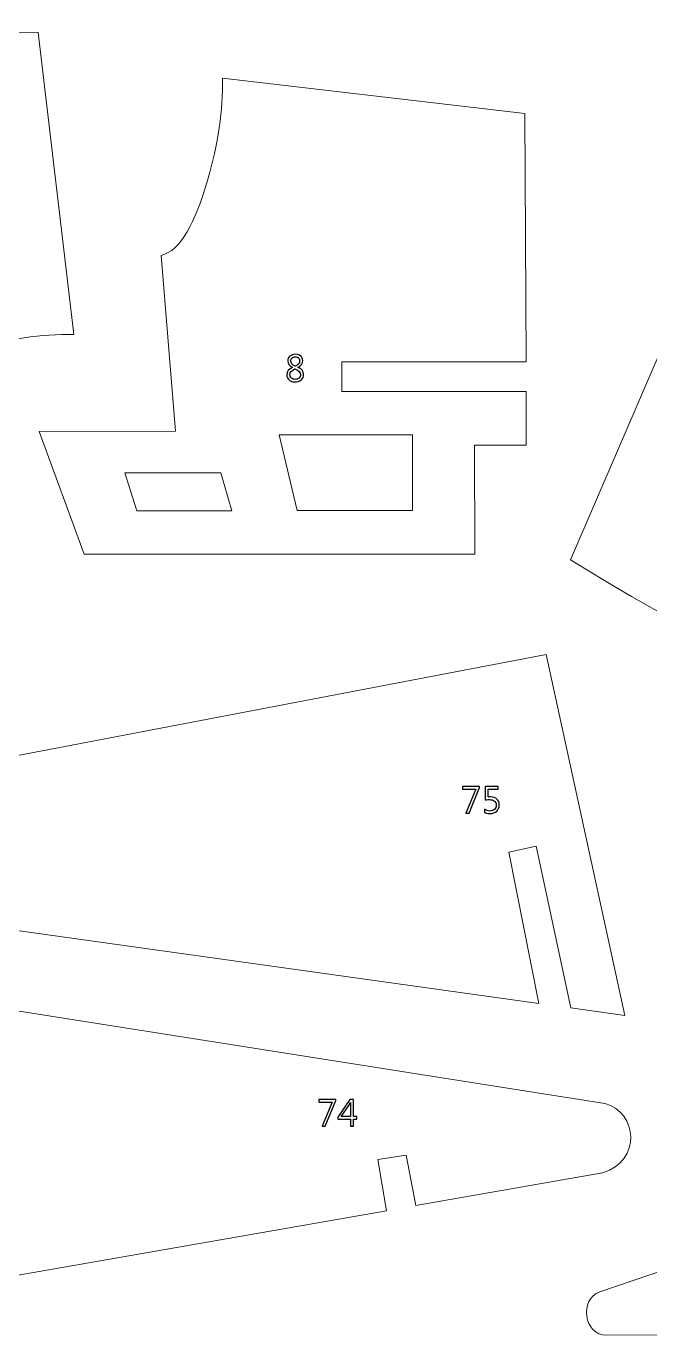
# Model space of a CAD drawing. Header units: centimetres. Extents: x -196 to 200, y -267 to 229.
# Drawn here: x -0.1 to 69.9, y -266.8 to -120 of the extents above; entities that cross this region are included whole.
import ezdxf

# ---------------------------------------------------------------- set-up
doc = ezdxf.new("R2010")
doc.units = ezdxf.units.CM
doc.header["$MEASUREMENT"] = 0
doc.layers.add('Camada 1', color=7, linetype='Continuous')
doc.layers.add('Camada 2', color=20, linetype='Continuous')

msp = doc.modelspace()

# ---------------------------------------------------------------- linework, layer by layer
at = {"layer": 'Camada 1', "lineweight": 9}
for points, knots in [([(72.55, -114.83), (72.37, -115.71), (72.11, -116.29), (71.64, -117.44), (71.64, -117.44), (70.61, -120.45), (70.02, -122.19), (73.22, -123.37), (73.22, -123.37), (74.86, -123.85), (76.24, -124.37), (77.4, -124.92), (77.4, -124.92), (83.23, -127.33), (83.51, -136.02), (81.28, -141.87), (81.28, -141.87), (79.67, -144.48), (81.96, -147.64), (84.14, -146.91), (84.14, -146.91), (84.14, -146.91), (105.98, -139.68), (105.98, -139.68), (105.98, -139.68), (105.35, -137.31), (104.71, -135.01), (103.87, -132.64), (103.87, -132.64), (103.87, -132.64), (98.39, -134.89), (98.39, -134.89), (98.39, -134.89), (98.39, -134.89), (97.3, -131.8), (97.3, -131.8), (97.3, -131.8), (97.3, -131.8), (102.76, -129.44), (102.76, -129.44), (102.76, -129.44), (101.57, -126.87), (100.56, -124.43), (99.25, -121.99), (99.25, -121.99), (99.25, -121.99), (93.61, -125.11), (93.61, -125.11), (93.61, -125.11), (93.61, -125.11), (91.92, -122.31), (91.92, -122.31), (91.92, -122.31), (91.92, -122.31), (97.52, -119.08), (97.52, -119.08), (97.52, -119.08), (96.24, -116.91), (95.02, -115.05), (93.67, -113.08), (93.67, -113.08), (93.67, -113.08), (88.47, -116.51), (88.47, -116.51), (88.47, -116.51), (88.47, -116.51), (86.7, -113.81), (86.7, -113.81), (86.7, -113.81), (86.7, -113.81), (91.57, -110.5), (91.57, -110.5), (91.57, -110.5), (90.12, -108.48), (88.78, -106.32), (87.44, -104.26), (87.44, -104.26), (87.44, -104.26), (82.12, -107.53), (82.12, -107.53), (82.12, -107.53), (82.12, -107.53), (80.68, -104.69), (80.68, -104.69), (80.68, -104.69), (80.68, -104.69), (85.94, -101.24), (85.94, -101.24), (85.94, -101.24), (80.86, -91.25), (87.78, -83.66), (95.45, -82.03), (95.45, -82.03), (111.83, -78.74), (125.91, -80.22), (140.98, -88.41), (140.98, -88.41), (151.22, -93.7), (161.31, -100.03), (171.33, -106.4), (171.33, -106.4), (177.47, -109.72), (181.7, -112.99), (188.72, -115.38), (188.72, -115.38), (190.9, -116.05), (192.13, -116.45), (192.95, -116.02), (192.95, -116.02), (196.21, -110.75), (198.19, -102.95), (197.78, -85.43), (197.78, -85.43), (196.67, -70.35), (195.55, -62.92), (192.22, -57.67), (192.22, -57.67), (186.97, -54.72), (169.87, -55.26), (147.14, -57.51), (147.14, -57.51), (131.27, -58.69), (114.67, -61.74), (97.15, -61.45), (97.15, -61.45), (89.24, -61.19), (83.24, -50.97), (75.51, -39.29), (75.51, -39.29), (71.32, -39.98), (67.9, -39.3), (65.66, -37.39), (65.66, -37.39), (63.49, -35.27), (62.27, -32.76), (62.31, -29.79), (62.31, -29.79), (62.32, -28.94), (61.73, -28.63), (60.79, -28.97), (60.79, -28.97), (49.44, -31.31), (38.67, -32.62), (28.76, -32.55), (28.76, -32.55), (28.76, -32.55), (22.23, -32.67), (22.23, -32.67), (22.23, -32.67), (13.21, -32.84), (7.66, -34.52), (6.22, -40.14), (6.22, -40.14), (5.89, -41.77), (5.96, -52.8), (5.95, -54.92), (5.95, -54.92), (5.95, -54.92), (5.99, -77.12), (5.99, -77.12), (5.99, -77.12), (5.99, -77.12), (26.58, -77.15), (26.58, -77.15), (26.58, -77.15), (26.58, -77.15), (26.55, -80.43), (26.55, -80.43), (26.55, -80.43), (26.55, -80.43), (5.98, -80.49), (5.98, -80.49), (5.98, -80.49), (5.98, -80.49), (6.08, -108.13), (6.08, -108.13), (6.08, -108.13), (6.08, -108.13), (12.01, -108.73), (12.01, -108.73), (12.01, -108.73), (12.01, -108.73), (14.9, -92.53), (14.9, -92.53), (14.9, -92.53), (14.9, -92.53), (33.33, -95.25), (33.33, -95.25), (33.33, -95.25), (33.33, -95.25), (30.3, -110.86), (30.3, -110.86), (30.3, -110.86), (30.3, -110.86), (39.99, -111.86), (39.99, -111.86), (39.99, -111.86), (40.04, -107.99), (40.48, -104.3), (41.45, -100.89), (41.45, -100.89), (42.75, -96.39), (44.35, -92.99), (46.73, -92.21), (46.73, -92.21), (46.73, -92.21), (66.17, -92.22), (66.17, -92.22), (66.17, -92.22), (67.55, -92.29), (68.17, -94.51), (67.71, -97.98), (67.71, -97.98), (67.35, -101.74), (64.74, -104.85), (63.33, -108.78), (63.33, -108.78), (62.4, -111.39), (62.64, -111.89), (64.7, -111.88), (64.7, -111.88), (64.7, -111.88), (71.12, -111.85), (71.12, -111.85), (71.12, -111.85), (71.99, -112.12), (72.78, -113.24), (72.55, -114.83)], [0, 0, 0, 0, 0.017241, 0.017241, 0.017241, 0.017241, 0.034483, 0.034483, 0.034483, 0.034483, 0.051724, 0.051724, 0.051724, 0.051724, 0.068966, 0.068966, 0.068966, 0.068966, 0.086207, 0.086207, 0.086207, 0.086207, 0.103448, 0.103448, 0.103448, 0.103448, 0.12069, 0.12069, 0.12069, 0.12069, 0.137931, 0.137931, 0.137931, 0.137931, 0.155172, 0.155172, 0.155172, 0.155172, 0.172414, 0.172414, 0.172414, 0.172414, 0.189655, 0.189655, 0.189655, 0.189655, 0.206897, 0.206897, 0.206897, 0.206897, 0.224138, 0.224138, 0.224138, 0.224138, 0.241379, 0.241379, 0.241379, 0.241379, 0.258621, 0.258621, 0.258621, 0.258621, 0.275862, 0.275862, 0.275862, 0.275862, 0.293103, 0.293103, 0.293103, 0.293103, 0.310345, 0.310345, 0.310345, 0.310345, 0.327586, 0.327586, 0.327586, 0.327586, 0.344828, 0.344828, 0.344828, 0.344828, 0.362069, 0.362069, 0.362069, 0.362069, 0.37931, 0.37931, 0.37931, 0.37931, 0.396552, 0.396552, 0.396552, 0.396552, 0.413793, 0.413793, 0.413793, 0.413793, 0.431034, 0.431034, 0.431034, 0.431034, 0.448276, 0.448276, 0.448276, 0.448276, 0.465517, 0.465517, 0.465517, 0.465517, 0.482759, 0.482759, 0.482759, 0.482759, 0.5, 0.5, 0.5, 0.5, 0.517241, 0.517241, 0.517241, 0.517241, 0.534483, 0.534483, 0.534483, 0.534483, 0.551724, 0.551724, 0.551724, 0.551724, 0.568966, 0.568966, 0.568966, 0.568966, 0.586207, 0.586207, 0.586207, 0.586207, 0.603448, 0.603448, 0.603448, 0.603448, 0.62069, 0.62069, 0.62069, 0.62069, 0.637931, 0.637931, 0.637931, 0.637931, 0.655172, 0.655172, 0.655172, 0.655172, 0.672414, 0.672414, 0.672414, 0.672414, 0.689655, 0.689655, 0.689655, 0.689655, 0.706897, 0.706897, 0.706897, 0.706897, 0.724138, 0.724138, 0.724138, 0.724138, 0.741379, 0.741379, 0.741379, 0.741379, 0.758621, 0.758621, 0.758621, 0.758621, 0.775862, 0.775862, 0.775862, 0.775862, 0.793103, 0.793103, 0.793103, 0.793103, 0.810345, 0.810345, 0.810345, 0.810345, 0.827586, 0.827586, 0.827586, 0.827586, 0.844828, 0.844828, 0.844828, 0.844828, 0.862069, 0.862069, 0.862069, 0.862069, 0.87931, 0.87931, 0.87931, 0.87931, 0.896552, 0.896552, 0.896552, 0.896552, 0.913793, 0.913793, 0.913793, 0.913793, 0.931034, 0.931034, 0.931034, 0.931034, 0.948276, 0.948276, 0.948276, 0.948276, 0.965517, 0.965517, 0.965517, 0.965517, 1, 1, 1, 1]), ([(-35.96, -120.52), (-35.96, -120.52), (-29.91, -120.51), (-29.91, -120.51), (-29.91, -120.51), (-29.91, -120.51), (-29.91, -141.17), (-29.91, -141.17), (-29.91, -141.17), (-29.91, -141.17), (-26.59, -141.17), (-26.59, -141.17), (-26.59, -141.17), (-26.59, -141.17), (-26.59, -120.52), (-26.59, -120.52), (-26.59, -120.52), (-26.59, -120.52), (1.3, -120.66), (1.3, -120.66), (1.3, -120.66), (1.3, -120.66), (5.28, -154.52), (5.28, -154.52), (5.28, -154.52), (1.69, -154.45), (-2.14, -155.01), (-6.2, -156.18), (-6.2, -156.18), (-10.91, -157.56), (-14.13, -159.2), (-14.63, -161.36), (-14.63, -161.36), (-14.63, -161.36), (-34.38, -159.76), (-34.38, -159.76), (-34.38, -159.76), (-34.38, -159.76), (-34.4, -175.05), (-34.4, -175.05), (-34.4, -175.05), (-34.4, -175.05), (-48.22, -169.99), (-48.22, -169.99), (-48.22, -169.99), (-48.22, -169.99), (-48.21, -126.28), (-48.21, -126.28), (-48.21, -126.28), (-48.21, -126.28), (-35.96, -126.3), (-35.96, -126.3), (-35.96, -126.3), (-35.96, -126.3), (-35.96, -120.52), (-35.96, -120.52)], [0, 0, 0, 0, 0.066667, 0.066667, 0.066667, 0.066667, 0.133333, 0.133333, 0.133333, 0.133333, 0.2, 0.2, 0.2, 0.2, 0.266667, 0.266667, 0.266667, 0.266667, 0.333333, 0.333333, 0.333333, 0.333333, 0.4, 0.4, 0.4, 0.4, 0.466667, 0.466667, 0.466667, 0.466667, 0.533333, 0.533333, 0.533333, 0.533333, 0.6, 0.6, 0.6, 0.6, 0.666667, 0.666667, 0.666667, 0.666667, 0.733333, 0.733333, 0.733333, 0.733333, 0.8, 0.8, 0.8, 0.8, 0.866667, 0.866667, 0.866667, 0.866667, 1, 1, 1, 1]), ([(56.05, -166.94), (56.05, -166.94), (56.06, -160.9), (56.06, -160.9), (56.06, -160.9), (56.06, -160.9), (35.35, -160.9), (35.35, -160.9), (35.35, -160.9), (35.35, -160.9), (35.35, -157.59), (35.35, -157.59), (35.35, -157.59), (35.35, -157.59), (56.05, -157.59), (56.05, -157.59), (56.05, -157.59), (56.05, -157.59), (55.91, -129.76), (55.91, -129.76), (55.91, -129.76), (55.91, -129.76), (21.97, -125.79), (21.97, -125.79), (21.97, -125.79), (22.04, -129.37), (21.47, -133.19), (20.3, -137.25), (20.3, -137.25), (18.92, -141.94), (17.27, -145.16), (15.11, -145.66), (15.11, -145.66), (15.11, -145.66), (16.71, -165.36), (16.71, -165.36), (16.71, -165.36), (16.71, -165.36), (1.39, -165.38), (1.39, -165.38), (1.39, -165.38), (1.39, -165.38), (6.46, -179.16), (6.46, -179.16), (6.46, -179.16), (6.46, -179.16), (50.27, -179.16), (50.27, -179.16), (50.27, -179.16), (50.27, -179.16), (50.26, -166.94), (50.26, -166.94), (50.26, -166.94), (50.26, -166.94), (56.05, -166.94), (56.05, -166.94)], [0, 0, 0, 0, 0.066667, 0.066667, 0.066667, 0.066667, 0.133333, 0.133333, 0.133333, 0.133333, 0.2, 0.2, 0.2, 0.2, 0.266667, 0.266667, 0.266667, 0.266667, 0.333333, 0.333333, 0.333333, 0.333333, 0.4, 0.4, 0.4, 0.4, 0.466667, 0.466667, 0.466667, 0.466667, 0.533333, 0.533333, 0.533333, 0.533333, 0.6, 0.6, 0.6, 0.6, 0.666667, 0.666667, 0.666667, 0.666667, 0.733333, 0.733333, 0.733333, 0.733333, 0.8, 0.8, 0.8, 0.8, 0.866667, 0.866667, 0.866667, 0.866667, 1, 1, 1, 1]), ([(137.21, -186.25), (137.21, -186.25), (121.33, -181.95), (121.33, -181.95), (121.33, -181.95), (121.33, -181.95), (122.25, -176.19), (122.25, -176.19), (122.25, -176.19), (106.03, -170.91), (89.52, -162.55), (72.85, -152.41), (72.85, -152.41), (72.85, -152.41), (61.03, -179.78), (61.03, -179.78), (61.03, -179.78), (79.24, -191.04), (97.74, -199.68), (116.55, -205.35), (116.55, -205.35), (116.55, -205.35), (117.74, -199.77), (117.74, -199.77), (117.74, -199.77), (117.74, -199.77), (133.1, -204.22), (133.1, -204.22), (133.1, -204.22), (133.1, -204.22), (137.21, -186.25), (137.21, -186.25)], [0, 0, 0, 0, 0.111111, 0.111111, 0.111111, 0.111111, 0.222222, 0.222222, 0.222222, 0.222222, 0.333333, 0.333333, 0.333333, 0.333333, 0.444444, 0.444444, 0.444444, 0.444444, 0.555556, 0.555556, 0.555556, 0.555556, 0.666667, 0.666667, 0.666667, 0.666667, 0.777778, 0.777778, 0.777778, 0.777778, 1, 1, 1, 1]), ([(43.3, -174.26), (43.3, -174.26), (43.3, -165.77), (43.3, -165.77), (43.3, -165.77), (43.3, -165.77), (28.34, -165.78), (28.34, -165.78), (28.34, -165.78), (28.34, -165.78), (30.35, -174.26), (30.35, -174.26), (30.35, -174.26), (30.35, -174.26), (43.3, -174.26), (43.3, -174.26)], [0, 0, 0, 0, 0.2, 0.2, 0.2, 0.2, 0.4, 0.4, 0.4, 0.4, 0.6, 0.6, 0.6, 0.6, 1, 1, 1, 1]), ([(23.01, -174.28), (23.01, -174.28), (21.78, -170.01), (21.78, -170.01), (21.78, -170.01), (21.78, -170.01), (11.01, -170.03), (11.01, -170.03), (11.01, -170.03), (11.01, -170.03), (12.36, -174.28), (12.36, -174.28), (12.36, -174.28), (12.36, -174.28), (23.01, -174.28), (23.01, -174.28)], [0, 0, 0, 0, 0.2, 0.2, 0.2, 0.2, 0.4, 0.4, 0.4, 0.4, 0.6, 0.6, 0.6, 0.6, 1, 1, 1, 1]), ([(58.28, -190.38), (58.28, -190.38), (67.1, -230.85), (67.1, -230.85), (67.1, -230.85), (67.1, -230.85), (61.06, -230), (61.06, -230), (61.06, -230), (61.06, -230), (57.18, -211.88), (57.18, -211.88), (57.18, -211.88), (57.18, -211.88), (54.11, -212.53), (54.11, -212.53), (54.11, -212.53), (54.11, -212.53), (57.45, -229.5), (57.45, -229.5), (57.45, -229.5), (57.45, -229.5), (-12.35, -219.75), (-12.35, -219.75), (-12.35, -219.75), (-12.35, -219.75), (-11.56, -214.03), (-11.56, -214.03), (-11.56, -214.03), (-11.56, -214.03), (-14.78, -213.64), (-14.78, -213.64), (-14.78, -213.64), (-14.78, -213.64), (-15.64, -219.29), (-15.64, -219.29), (-15.64, -219.29), (-15.64, -219.29), (-36.73, -216.35), (-36.73, -216.35), (-36.73, -216.35), (-41.13, -215.14), (-40.94, -209.74), (-37.24, -208.61), (-37.24, -208.61), (-37.24, -208.61), (58.28, -190.38), (58.28, -190.38)], [0, 0, 0, 0, 0.076923, 0.076923, 0.076923, 0.076923, 0.153846, 0.153846, 0.153846, 0.153846, 0.230769, 0.230769, 0.230769, 0.230769, 0.307692, 0.307692, 0.307692, 0.307692, 0.384615, 0.384615, 0.384615, 0.384615, 0.461538, 0.461538, 0.461538, 0.461538, 0.538462, 0.538462, 0.538462, 0.538462, 0.615385, 0.615385, 0.615385, 0.615385, 0.692308, 0.692308, 0.692308, 0.692308, 0.769231, 0.769231, 0.769231, 0.769231, 0.846154, 0.846154, 0.846154, 0.846154, 1, 1, 1, 1]), ([(155.94, -230.67), (155.94, -230.67), (168.93, -266.7), (168.93, -266.7), (168.93, -266.7), (168.93, -266.7), (162.94, -266.7), (162.94, -266.7), (162.94, -266.7), (162.94, -266.7), (156.6, -249.04), (156.6, -249.04), (156.6, -249.04), (156.6, -249.04), (153.58, -250.14), (153.58, -250.14), (153.58, -250.14), (153.58, -250.14), (159.2, -266.7), (159.2, -266.7), (159.2, -266.7), (159.2, -266.7), (88.76, -266.68), (88.76, -266.68), (88.76, -266.68), (88.76, -266.68), (88.71, -260.9), (88.71, -260.9), (88.71, -260.9), (88.71, -260.9), (85.48, -260.88), (85.48, -260.88), (85.48, -260.88), (85.48, -260.88), (85.44, -266.65), (85.44, -266.65), (85.44, -266.65), (85.44, -266.65), (65.04, -266.67), (65.04, -266.67), (65.04, -266.67), (62.56, -266.75), (61.92, -262.59), (64.33, -261.84), (64.33, -261.84), (64.33, -261.84), (85.12, -254.77), (85.12, -254.77), (85.12, -254.77), (85.12, -254.77), (84.13, -251.73), (84.13, -251.73), (84.13, -251.73), (84.13, -251.73), (99.61, -246.38), (99.61, -246.38), (99.61, -246.38), (99.61, -246.38), (100.75, -249.44), (100.75, -249.44), (100.75, -249.44), (100.75, -249.44), (125.59, -240.99), (125.59, -240.99), (125.59, -240.99), (125.59, -240.99), (115.36, -216.8), (115.36, -216.8), (115.36, -216.8), (115.36, -216.8), (130.03, -213.18), (130.03, -213.18), (130.03, -213.18), (130.03, -213.18), (140.02, -236.08), (140.02, -236.08), (140.02, -236.08), (140.02, -236.08), (155.94, -230.67), (155.94, -230.67)], [0, 0, 0, 0, 0.047619, 0.047619, 0.047619, 0.047619, 0.095238, 0.095238, 0.095238, 0.095238, 0.142857, 0.142857, 0.142857, 0.142857, 0.190476, 0.190476, 0.190476, 0.190476, 0.238095, 0.238095, 0.238095, 0.238095, 0.285714, 0.285714, 0.285714, 0.285714, 0.333333, 0.333333, 0.333333, 0.333333, 0.380952, 0.380952, 0.380952, 0.380952, 0.428571, 0.428571, 0.428571, 0.428571, 0.47619, 0.47619, 0.47619, 0.47619, 0.52381, 0.52381, 0.52381, 0.52381, 0.571429, 0.571429, 0.571429, 0.571429, 0.619048, 0.619048, 0.619048, 0.619048, 0.666667, 0.666667, 0.666667, 0.666667, 0.714286, 0.714286, 0.714286, 0.714286, 0.761905, 0.761905, 0.761905, 0.761905, 0.809524, 0.809524, 0.809524, 0.809524, 0.857143, 0.857143, 0.857143, 0.857143, 0.904762, 0.904762, 0.904762, 0.904762, 1, 1, 1, 1]), ([(-31.25, -225.57), (-31.25, -225.57), (-38.64, -266.54), (-38.64, -266.54), (-38.64, -266.54), (-38.64, -266.54), (-32.63, -265.48), (-32.63, -265.48), (-32.63, -265.48), (-32.63, -265.48), (-29.39, -247.14), (-29.39, -247.14), (-29.39, -247.14), (-29.39, -247.14), (-26.3, -247.69), (-26.3, -247.69), (-26.3, -247.69), (-26.3, -247.69), (-29.04, -264.86), (-29.04, -264.86), (-29.04, -264.86), (-29.04, -264.86), (40.39, -252.73), (40.39, -252.73), (40.39, -252.73), (40.39, -252.73), (39.39, -247), (39.39, -247), (39.39, -247), (39.39, -247), (42.6, -246.5), (42.6, -246.5), (42.6, -246.5), (42.6, -246.5), (43.66, -252.16), (43.66, -252.16), (43.66, -252.16), (43.66, -252.16), (64.63, -248.49), (64.63, -248.49), (64.63, -248.49), (68.98, -247.13), (68.61, -241.71), (64.86, -240.7), (64.86, -240.7), (64.86, -240.7), (-31.25, -225.57), (-31.25, -225.57)], [0, 0, 0, 0, 0.076923, 0.076923, 0.076923, 0.076923, 0.153846, 0.153846, 0.153846, 0.153846, 0.230769, 0.230769, 0.230769, 0.230769, 0.307692, 0.307692, 0.307692, 0.307692, 0.384615, 0.384615, 0.384615, 0.384615, 0.461538, 0.461538, 0.461538, 0.461538, 0.538462, 0.538462, 0.538462, 0.538462, 0.615385, 0.615385, 0.615385, 0.615385, 0.692308, 0.692308, 0.692308, 0.692308, 0.769231, 0.769231, 0.769231, 0.769231, 0.846154, 0.846154, 0.846154, 0.846154, 1, 1, 1, 1])]:
    msp.add_open_spline(points, degree=3, knots=knots, dxfattribs=at)
at = {"layer": 'Camada 2'}
for points, knots in [([(29.84, -158.21), (29.84, -158.21), (29.84, -158.21), (29.84, -158.21), (29.84, -158.21), (29.48, -158.04), (29.3, -157.8), (29.3, -157.48), (29.3, -157.48), (29.3, -157.26), (29.38, -157.09), (29.54, -156.95), (29.54, -156.95), (29.71, -156.81), (29.92, -156.74), (30.18, -156.74), (30.18, -156.74), (30.41, -156.74), (30.6, -156.81), (30.75, -156.94), (30.75, -156.94), (30.9, -157.07), (30.98, -157.23), (30.98, -157.43), (30.98, -157.43), (30.98, -157.77), (30.79, -158.02), (30.42, -158.21), (30.42, -158.21), (30.42, -158.21), (30.42, -158.21), (30.42, -158.21), (30.42, -158.21), (30.86, -158.37), (31.08, -158.64), (31.08, -159.02), (31.08, -159.02), (31.08, -159.27), (30.99, -159.47), (30.81, -159.61), (30.81, -159.61), (30.63, -159.76), (30.39, -159.83), (30.07, -159.83), (30.07, -159.83), (29.81, -159.83), (29.6, -159.76), (29.44, -159.61), (29.44, -159.61), (29.27, -159.47), (29.19, -159.28), (29.19, -159.05), (29.19, -159.05), (29.19, -158.67), (29.41, -158.39), (29.84, -158.21)], [0, 0, 0, 0, 0.066667, 0.066667, 0.066667, 0.066667, 0.133333, 0.133333, 0.133333, 0.133333, 0.2, 0.2, 0.2, 0.2, 0.266667, 0.266667, 0.266667, 0.266667, 0.333333, 0.333333, 0.333333, 0.333333, 0.4, 0.4, 0.4, 0.4, 0.466667, 0.466667, 0.466667, 0.466667, 0.533333, 0.533333, 0.533333, 0.533333, 0.6, 0.6, 0.6, 0.6, 0.666667, 0.666667, 0.666667, 0.666667, 0.733333, 0.733333, 0.733333, 0.733333, 0.8, 0.8, 0.8, 0.8, 0.866667, 0.866667, 0.866667, 0.866667, 1, 1, 1, 1]), ([(30.63, -157.48), (30.63, -157.34), (30.59, -157.23), (30.5, -157.15), (30.5, -157.15), (30.41, -157.07), (30.3, -157.03), (30.15, -157.03), (30.15, -157.03), (30.01, -157.03), (29.89, -157.07), (29.79, -157.16), (29.79, -157.16), (29.7, -157.24), (29.65, -157.34), (29.65, -157.47), (29.65, -157.47), (29.65, -157.73), (29.81, -157.93), (30.13, -158.06), (30.13, -158.06), (30.46, -157.92), (30.63, -157.73), (30.63, -157.48)], [0, 0, 0, 0, 0.142857, 0.142857, 0.142857, 0.142857, 0.285714, 0.285714, 0.285714, 0.285714, 0.428571, 0.428571, 0.428571, 0.428571, 0.571429, 0.571429, 0.571429, 0.571429, 0.714286, 0.714286, 0.714286, 0.714286, 1, 1, 1, 1]), ([(30.11, -158.38), (29.73, -158.53), (29.54, -158.75), (29.54, -159.04), (29.54, -159.04), (29.54, -159.18), (29.6, -159.31), (29.71, -159.4), (29.71, -159.4), (29.82, -159.5), (29.96, -159.55), (30.14, -159.55), (30.14, -159.55), (30.31, -159.55), (30.45, -159.5), (30.56, -159.4), (30.56, -159.4), (30.67, -159.31), (30.73, -159.19), (30.73, -159.05), (30.73, -159.05), (30.73, -158.75), (30.52, -158.52), (30.11, -158.38)], [0, 0, 0, 0, 0.142857, 0.142857, 0.142857, 0.142857, 0.285714, 0.285714, 0.285714, 0.285714, 0.428571, 0.428571, 0.428571, 0.428571, 0.571429, 0.571429, 0.571429, 0.571429, 0.714286, 0.714286, 0.714286, 0.714286, 1, 1, 1, 1]), ([(50.82, -205.28), (50.82, -205.28), (49.64, -208.16), (49.64, -208.16), (49.64, -208.16), (49.64, -208.16), (49.28, -208.16), (49.28, -208.16), (49.28, -208.16), (49.28, -208.16), (50.4, -205.48), (50.4, -205.48), (50.4, -205.48), (50.4, -205.48), (48.89, -205.48), (48.89, -205.48), (48.89, -205.48), (48.89, -205.48), (48.89, -205.17), (48.89, -205.17), (48.89, -205.17), (48.89, -205.17), (50.82, -205.17), (50.82, -205.17), (50.82, -205.17), (50.82, -205.17), (50.82, -205.28), (50.82, -205.28)], [0, 0, 0, 0, 0.125, 0.125, 0.125, 0.125, 0.25, 0.25, 0.25, 0.25, 0.375, 0.375, 0.375, 0.375, 0.5, 0.5, 0.5, 0.5, 0.625, 0.625, 0.625, 0.625, 0.75, 0.75, 0.75, 0.75, 1, 1, 1, 1]), ([(51.36, -208.09), (51.36, -208.09), (51.36, -207.73), (51.36, -207.73), (51.36, -207.73), (51.56, -207.86), (51.77, -207.93), (51.98, -207.93), (51.98, -207.93), (52.19, -207.93), (52.36, -207.87), (52.49, -207.75), (52.49, -207.75), (52.62, -207.63), (52.68, -207.47), (52.68, -207.27), (52.68, -207.27), (52.68, -207.08), (52.62, -206.92), (52.49, -206.81), (52.49, -206.81), (52.35, -206.71), (52.16, -206.65), (51.92, -206.65), (51.92, -206.65), (51.83, -206.65), (51.68, -206.66), (51.45, -206.68), (51.45, -206.68), (51.45, -206.68), (51.45, -205.17), (51.45, -205.17), (51.45, -205.17), (51.45, -205.17), (52.9, -205.17), (52.9, -205.17), (52.9, -205.17), (52.9, -205.17), (52.9, -205.48), (52.9, -205.48), (52.9, -205.48), (52.9, -205.48), (51.77, -205.48), (51.77, -205.48), (51.77, -205.48), (51.77, -205.48), (51.77, -206.36), (51.77, -206.36), (51.77, -206.36), (51.87, -206.35), (51.95, -206.35), (52.03, -206.35), (52.03, -206.35), (52.35, -206.35), (52.6, -206.43), (52.77, -206.59), (52.77, -206.59), (52.95, -206.75), (53.03, -206.97), (53.03, -207.25), (53.03, -207.25), (53.03, -207.54), (52.94, -207.77), (52.75, -207.95), (52.75, -207.95), (52.56, -208.12), (52.3, -208.21), (51.98, -208.21), (51.98, -208.21), (51.7, -208.21), (51.49, -208.17), (51.36, -208.09)], [0, 0, 0, 0, 0.052632, 0.052632, 0.052632, 0.052632, 0.105263, 0.105263, 0.105263, 0.105263, 0.157895, 0.157895, 0.157895, 0.157895, 0.210526, 0.210526, 0.210526, 0.210526, 0.263158, 0.263158, 0.263158, 0.263158, 0.315789, 0.315789, 0.315789, 0.315789, 0.368421, 0.368421, 0.368421, 0.368421, 0.421053, 0.421053, 0.421053, 0.421053, 0.473684, 0.473684, 0.473684, 0.473684, 0.526316, 0.526316, 0.526316, 0.526316, 0.578947, 0.578947, 0.578947, 0.578947, 0.631579, 0.631579, 0.631579, 0.631579, 0.684211, 0.684211, 0.684211, 0.684211, 0.736842, 0.736842, 0.736842, 0.736842, 0.789474, 0.789474, 0.789474, 0.789474, 0.842105, 0.842105, 0.842105, 0.842105, 0.894737, 0.894737, 0.894737, 0.894737, 1, 1, 1, 1]), ([(34.69, -240.38), (34.69, -240.38), (33.51, -243.26), (33.51, -243.26), (33.51, -243.26), (33.51, -243.26), (33.15, -243.26), (33.15, -243.26), (33.15, -243.26), (33.15, -243.26), (34.27, -240.58), (34.27, -240.58), (34.27, -240.58), (34.27, -240.58), (32.77, -240.58), (32.77, -240.58), (32.77, -240.58), (32.77, -240.58), (32.77, -240.27), (32.77, -240.27), (32.77, -240.27), (32.77, -240.27), (34.69, -240.27), (34.69, -240.27), (34.69, -240.27), (34.69, -240.27), (34.69, -240.38), (34.69, -240.38)], [0, 0, 0, 0, 0.125, 0.125, 0.125, 0.125, 0.25, 0.25, 0.25, 0.25, 0.375, 0.375, 0.375, 0.375, 0.5, 0.5, 0.5, 0.5, 0.625, 0.625, 0.625, 0.625, 0.75, 0.75, 0.75, 0.75, 1, 1, 1, 1]), ([(37.04, -242.47), (37.04, -242.47), (36.66, -242.47), (36.66, -242.47), (36.66, -242.47), (36.66, -242.47), (36.66, -243.26), (36.66, -243.26), (36.66, -243.26), (36.66, -243.26), (36.32, -243.26), (36.32, -243.26), (36.32, -243.26), (36.32, -243.26), (36.32, -242.47), (36.32, -242.47), (36.32, -242.47), (36.32, -242.47), (34.92, -242.47), (34.92, -242.47), (34.92, -242.47), (34.92, -242.47), (34.92, -242.24), (34.92, -242.24), (34.92, -242.24), (34.92, -242.24), (36.25, -240.27), (36.25, -240.27), (36.25, -240.27), (36.25, -240.27), (36.66, -240.27), (36.66, -240.27), (36.66, -240.27), (36.66, -240.27), (36.66, -242.19), (36.66, -242.19), (36.66, -242.19), (36.66, -242.19), (37.04, -242.19), (37.04, -242.19), (37.04, -242.19), (37.04, -242.19), (37.04, -242.47), (37.04, -242.47)], [0, 0, 0, 0, 0.083333, 0.083333, 0.083333, 0.083333, 0.166667, 0.166667, 0.166667, 0.166667, 0.25, 0.25, 0.25, 0.25, 0.333333, 0.333333, 0.333333, 0.333333, 0.416667, 0.416667, 0.416667, 0.416667, 0.5, 0.5, 0.5, 0.5, 0.583333, 0.583333, 0.583333, 0.583333, 0.666667, 0.666667, 0.666667, 0.666667, 0.75, 0.75, 0.75, 0.75, 0.833333, 0.833333, 0.833333, 0.833333, 1, 1, 1, 1]), ([(36.32, -242.19), (36.32, -242.19), (36.32, -240.9), (36.32, -240.9), (36.32, -240.9), (36.32, -240.81), (36.32, -240.7), (36.33, -240.59), (36.33, -240.59), (36.33, -240.59), (36.32, -240.59), (36.32, -240.59), (36.32, -240.59), (36.3, -240.64), (36.26, -240.72), (36.21, -240.82), (36.21, -240.82), (36.21, -240.82), (35.29, -242.19), (35.29, -242.19), (35.29, -242.19), (35.29, -242.19), (36.32, -242.19), (36.32, -242.19)], [0, 0, 0, 0, 0.142857, 0.142857, 0.142857, 0.142857, 0.285714, 0.285714, 0.285714, 0.285714, 0.428571, 0.428571, 0.428571, 0.428571, 0.571429, 0.571429, 0.571429, 0.571429, 0.714286, 0.714286, 0.714286, 0.714286, 1, 1, 1, 1])]:
    msp.add_open_spline(points, degree=3, knots=knots, dxfattribs=at)
at = {"layer": 'Camada 2', "lineweight": 9}
for points, knots in [([(29.84, -158.21), (29.84, -158.21), (29.84, -158.21), (29.84, -158.21), (29.84, -158.21), (29.48, -158.04), (29.3, -157.8), (29.3, -157.48), (29.3, -157.48), (29.3, -157.26), (29.38, -157.09), (29.54, -156.95), (29.54, -156.95), (29.71, -156.81), (29.92, -156.74), (30.18, -156.74), (30.18, -156.74), (30.41, -156.74), (30.6, -156.81), (30.75, -156.94), (30.75, -156.94), (30.9, -157.07), (30.98, -157.23), (30.98, -157.43), (30.98, -157.43), (30.98, -157.77), (30.79, -158.02), (30.42, -158.21), (30.42, -158.21), (30.42, -158.21), (30.42, -158.21), (30.42, -158.21), (30.42, -158.21), (30.86, -158.37), (31.08, -158.64), (31.08, -159.02), (31.08, -159.02), (31.08, -159.27), (30.99, -159.47), (30.81, -159.61), (30.81, -159.61), (30.63, -159.76), (30.39, -159.83), (30.07, -159.83), (30.07, -159.83), (29.81, -159.83), (29.6, -159.76), (29.44, -159.61), (29.44, -159.61), (29.27, -159.47), (29.19, -159.28), (29.19, -159.05), (29.19, -159.05), (29.19, -158.67), (29.41, -158.39), (29.84, -158.21)], [0, 0, 0, 0, 0.066667, 0.066667, 0.066667, 0.066667, 0.133333, 0.133333, 0.133333, 0.133333, 0.2, 0.2, 0.2, 0.2, 0.266667, 0.266667, 0.266667, 0.266667, 0.333333, 0.333333, 0.333333, 0.333333, 0.4, 0.4, 0.4, 0.4, 0.466667, 0.466667, 0.466667, 0.466667, 0.533333, 0.533333, 0.533333, 0.533333, 0.6, 0.6, 0.6, 0.6, 0.666667, 0.666667, 0.666667, 0.666667, 0.733333, 0.733333, 0.733333, 0.733333, 0.8, 0.8, 0.8, 0.8, 0.866667, 0.866667, 0.866667, 0.866667, 1, 1, 1, 1]), ([(30.63, -157.48), (30.63, -157.34), (30.59, -157.23), (30.5, -157.15), (30.5, -157.15), (30.41, -157.07), (30.3, -157.03), (30.15, -157.03), (30.15, -157.03), (30.01, -157.03), (29.89, -157.07), (29.79, -157.16), (29.79, -157.16), (29.7, -157.24), (29.65, -157.34), (29.65, -157.47), (29.65, -157.47), (29.65, -157.73), (29.81, -157.93), (30.13, -158.06), (30.13, -158.06), (30.46, -157.92), (30.63, -157.73), (30.63, -157.48)], [0, 0, 0, 0, 0.142857, 0.142857, 0.142857, 0.142857, 0.285714, 0.285714, 0.285714, 0.285714, 0.428571, 0.428571, 0.428571, 0.428571, 0.571429, 0.571429, 0.571429, 0.571429, 0.714286, 0.714286, 0.714286, 0.714286, 1, 1, 1, 1]), ([(30.11, -158.38), (29.73, -158.53), (29.54, -158.75), (29.54, -159.04), (29.54, -159.04), (29.54, -159.18), (29.6, -159.31), (29.71, -159.4), (29.71, -159.4), (29.82, -159.5), (29.96, -159.55), (30.14, -159.55), (30.14, -159.55), (30.31, -159.55), (30.45, -159.5), (30.56, -159.4), (30.56, -159.4), (30.67, -159.31), (30.73, -159.19), (30.73, -159.05), (30.73, -159.05), (30.73, -158.75), (30.52, -158.52), (30.11, -158.38)], [0, 0, 0, 0, 0.142857, 0.142857, 0.142857, 0.142857, 0.285714, 0.285714, 0.285714, 0.285714, 0.428571, 0.428571, 0.428571, 0.428571, 0.571429, 0.571429, 0.571429, 0.571429, 0.714286, 0.714286, 0.714286, 0.714286, 1, 1, 1, 1]), ([(50.82, -205.28), (50.82, -205.28), (49.64, -208.16), (49.64, -208.16), (49.64, -208.16), (49.64, -208.16), (49.28, -208.16), (49.28, -208.16), (49.28, -208.16), (49.28, -208.16), (50.4, -205.48), (50.4, -205.48), (50.4, -205.48), (50.4, -205.48), (48.89, -205.48), (48.89, -205.48), (48.89, -205.48), (48.89, -205.48), (48.89, -205.17), (48.89, -205.17), (48.89, -205.17), (48.89, -205.17), (50.82, -205.17), (50.82, -205.17), (50.82, -205.17), (50.82, -205.17), (50.82, -205.28), (50.82, -205.28)], [0, 0, 0, 0, 0.125, 0.125, 0.125, 0.125, 0.25, 0.25, 0.25, 0.25, 0.375, 0.375, 0.375, 0.375, 0.5, 0.5, 0.5, 0.5, 0.625, 0.625, 0.625, 0.625, 0.75, 0.75, 0.75, 0.75, 1, 1, 1, 1]), ([(51.36, -208.09), (51.36, -208.09), (51.36, -207.73), (51.36, -207.73), (51.36, -207.73), (51.56, -207.86), (51.77, -207.93), (51.98, -207.93), (51.98, -207.93), (52.19, -207.93), (52.36, -207.87), (52.49, -207.75), (52.49, -207.75), (52.62, -207.63), (52.68, -207.47), (52.68, -207.27), (52.68, -207.27), (52.68, -207.08), (52.62, -206.92), (52.49, -206.81), (52.49, -206.81), (52.35, -206.71), (52.16, -206.65), (51.92, -206.65), (51.92, -206.65), (51.83, -206.65), (51.68, -206.66), (51.45, -206.68), (51.45, -206.68), (51.45, -206.68), (51.45, -205.17), (51.45, -205.17), (51.45, -205.17), (51.45, -205.17), (52.9, -205.17), (52.9, -205.17), (52.9, -205.17), (52.9, -205.17), (52.9, -205.48), (52.9, -205.48), (52.9, -205.48), (52.9, -205.48), (51.77, -205.48), (51.77, -205.48), (51.77, -205.48), (51.77, -205.48), (51.77, -206.36), (51.77, -206.36), (51.77, -206.36), (51.87, -206.35), (51.95, -206.35), (52.03, -206.35), (52.03, -206.35), (52.35, -206.35), (52.6, -206.43), (52.77, -206.59), (52.77, -206.59), (52.95, -206.75), (53.03, -206.97), (53.03, -207.25), (53.03, -207.25), (53.03, -207.54), (52.94, -207.77), (52.75, -207.95), (52.75, -207.95), (52.56, -208.12), (52.3, -208.21), (51.98, -208.21), (51.98, -208.21), (51.7, -208.21), (51.49, -208.17), (51.36, -208.09)], [0, 0, 0, 0, 0.052632, 0.052632, 0.052632, 0.052632, 0.105263, 0.105263, 0.105263, 0.105263, 0.157895, 0.157895, 0.157895, 0.157895, 0.210526, 0.210526, 0.210526, 0.210526, 0.263158, 0.263158, 0.263158, 0.263158, 0.315789, 0.315789, 0.315789, 0.315789, 0.368421, 0.368421, 0.368421, 0.368421, 0.421053, 0.421053, 0.421053, 0.421053, 0.473684, 0.473684, 0.473684, 0.473684, 0.526316, 0.526316, 0.526316, 0.526316, 0.578947, 0.578947, 0.578947, 0.578947, 0.631579, 0.631579, 0.631579, 0.631579, 0.684211, 0.684211, 0.684211, 0.684211, 0.736842, 0.736842, 0.736842, 0.736842, 0.789474, 0.789474, 0.789474, 0.789474, 0.842105, 0.842105, 0.842105, 0.842105, 0.894737, 0.894737, 0.894737, 0.894737, 1, 1, 1, 1]), ([(34.69, -240.38), (34.69, -240.38), (33.51, -243.26), (33.51, -243.26), (33.51, -243.26), (33.51, -243.26), (33.15, -243.26), (33.15, -243.26), (33.15, -243.26), (33.15, -243.26), (34.27, -240.58), (34.27, -240.58), (34.27, -240.58), (34.27, -240.58), (32.77, -240.58), (32.77, -240.58), (32.77, -240.58), (32.77, -240.58), (32.77, -240.27), (32.77, -240.27), (32.77, -240.27), (32.77, -240.27), (34.69, -240.27), (34.69, -240.27), (34.69, -240.27), (34.69, -240.27), (34.69, -240.38), (34.69, -240.38)], [0, 0, 0, 0, 0.125, 0.125, 0.125, 0.125, 0.25, 0.25, 0.25, 0.25, 0.375, 0.375, 0.375, 0.375, 0.5, 0.5, 0.5, 0.5, 0.625, 0.625, 0.625, 0.625, 0.75, 0.75, 0.75, 0.75, 1, 1, 1, 1]), ([(37.04, -242.47), (37.04, -242.47), (36.66, -242.47), (36.66, -242.47), (36.66, -242.47), (36.66, -242.47), (36.66, -243.26), (36.66, -243.26), (36.66, -243.26), (36.66, -243.26), (36.32, -243.26), (36.32, -243.26), (36.32, -243.26), (36.32, -243.26), (36.32, -242.47), (36.32, -242.47), (36.32, -242.47), (36.32, -242.47), (34.92, -242.47), (34.92, -242.47), (34.92, -242.47), (34.92, -242.47), (34.92, -242.24), (34.92, -242.24), (34.92, -242.24), (34.92, -242.24), (36.25, -240.27), (36.25, -240.27), (36.25, -240.27), (36.25, -240.27), (36.66, -240.27), (36.66, -240.27), (36.66, -240.27), (36.66, -240.27), (36.66, -242.19), (36.66, -242.19), (36.66, -242.19), (36.66, -242.19), (37.04, -242.19), (37.04, -242.19), (37.04, -242.19), (37.04, -242.19), (37.04, -242.47), (37.04, -242.47)], [0, 0, 0, 0, 0.083333, 0.083333, 0.083333, 0.083333, 0.166667, 0.166667, 0.166667, 0.166667, 0.25, 0.25, 0.25, 0.25, 0.333333, 0.333333, 0.333333, 0.333333, 0.416667, 0.416667, 0.416667, 0.416667, 0.5, 0.5, 0.5, 0.5, 0.583333, 0.583333, 0.583333, 0.583333, 0.666667, 0.666667, 0.666667, 0.666667, 0.75, 0.75, 0.75, 0.75, 0.833333, 0.833333, 0.833333, 0.833333, 1, 1, 1, 1]), ([(36.32, -242.19), (36.32, -242.19), (36.32, -240.9), (36.32, -240.9), (36.32, -240.9), (36.32, -240.81), (36.32, -240.7), (36.33, -240.59), (36.33, -240.59), (36.33, -240.59), (36.32, -240.59), (36.32, -240.59), (36.32, -240.59), (36.3, -240.64), (36.26, -240.72), (36.21, -240.82), (36.21, -240.82), (36.21, -240.82), (35.29, -242.19), (35.29, -242.19), (35.29, -242.19), (35.29, -242.19), (36.32, -242.19), (36.32, -242.19)], [0, 0, 0, 0, 0.142857, 0.142857, 0.142857, 0.142857, 0.285714, 0.285714, 0.285714, 0.285714, 0.428571, 0.428571, 0.428571, 0.428571, 0.571429, 0.571429, 0.571429, 0.571429, 0.714286, 0.714286, 0.714286, 0.714286, 1, 1, 1, 1])]:
    msp.add_open_spline(points, degree=3, knots=knots, dxfattribs=at)

doc.saveas('drawing.dxf')
